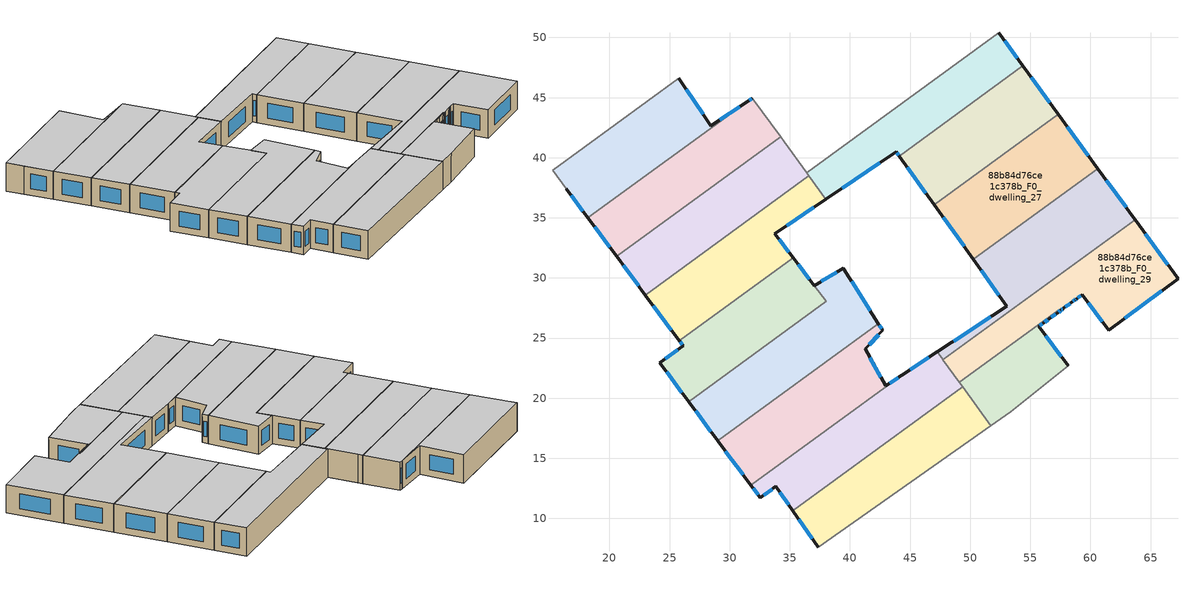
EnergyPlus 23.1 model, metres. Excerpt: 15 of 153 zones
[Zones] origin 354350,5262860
88b84d76ce1c378b_F0_dwelling_10
 floor ground (EU_floor_Construction): 37.04,29.37 38.05,28.05 26.59,19.71 24.19,22.94 26.12,24.36 25.81,24.77 35.29,31.67 z0
 wall outside (EU_wall_Construction): 25.81,24.77 26.12,24.36 24.19,22.94 26.59,19.71 / 37.04,29.37 35.29,31.67 z0:3
 wall to 88b84d76ce1c378b_F0_dwelling_9 (EU_wall_Construction): 35.29,31.67 25.81,24.77 z0:3
 wall to 88b84d76ce1c378b_F0_dwelling_11 (EU_wall_Construction): 26.59,19.71 38.05,28.05 37.05,29.37 z0:3
 window (EU_Window_Construction): 24.75,22.18 26.03,20.46 / 25.66,24.02 24.64,23.27 / 25.88,24.67 26.04,24.45 / 36.63,29.91 35.7,31.13 z0.7:2.3
 ceiling to 88b84d76ce1c378b_F1_dwelling_10 (EU_floor_Construction): 38.05,28.05 37.05,29.37 35.29,31.67 25.81,24.77 26.12,24.36 24.19,22.94 26.59,19.71 z3
88b84d76ce1c378b_F0_dwelling_11
 floor ground (EU_floor_Construction): 39.45,30.82 42.37,26.2 29,16.46 26.59,19.71 38.05,28.05 37.05,29.37 z0
 wall outside (EU_wall_Construction): 26.59,19.71 29,16.46 / 42.37,26.2 39.45,30.82 37.05,29.37 z0:3
 wall to 88b84d76ce1c378b_F0_dwelling_12 (EU_wall_Construction): 29,16.46 42.37,26.2 z0:3
 window (EU_Window_Construction): 27.16,18.94 28.44,17.23 / 38.88,30.48 37.61,29.71 / 41.69,27.29 40.13,29.74 z0.7:2.3
 ceiling to 88b84d76ce1c378b_F1_dwelling_11 (EU_floor_Construction): 42.37,26.2 39.45,30.82 37.05,29.37 38.05,28.05 26.59,19.71 29,16.46 z3
88b84d76ce1c378b_F0_dwelling_12
 floor ground (EU_floor_Construction): 42.72,25.66 41.26,24.09 42.98,21.04 44.33,21.92 31.75,12.76 29,16.46 42.37,26.2 z0
 wall outside (EU_wall_Construction): 44.33,21.92 42.98,21.04 41.26,24.09 42.72,25.66 42.37,26.2 / 29,16.46 31.75,12.76 z0:3
 wall to 88b84d76ce1c378b_F0_dwelling_13 (EU_wall_Construction): 31.75,12.76 44.33,21.92 z0:3
 window (EU_Window_Construction): 41.6,24.46 42.38,25.29 / 42.58,21.75 41.67,23.37 / 44.01,21.71 43.3,21.24 / 29.65,15.59 31.11,13.63 / 42.64,25.78 42.45,26.07 z0.7:2.3
 ceiling to 88b84d76ce1c378b_F1_dwelling_12 (EU_floor_Construction): 42.98,21.04 41.26,24.09 42.72,25.66 42.37,26.2 29,16.46 31.75,12.76 44.33,21.92 z3
88b84d76ce1c378b_F0_dwelling_13
 floor ground (EU_floor_Construction): 47.25,23.84 49.37,20.94 35.23,10.65 33.82,12.66 32.54,11.71 31.75,12.76 44.33,21.92 z0
 wall outside (EU_wall_Construction): 47.25,23.84 44.33,21.92 / 31.75,12.76 32.54,11.71 33.82,12.66 35.23,10.65 z0:3
 wall to 88b84d76ce1c378b_F0_dwelling_14 (EU_wall_Construction): 35.23,10.65 49.37,20.94 z0:3
 wall to 88b84d76ce1c378b_F0_dwelling_29 (EU_wall_Construction): 49.1,21.31 47.73,23.19 z0:3
 wall to 88b84d76ce1c378b_F0_dwelling_28 (EU_wall_Construction): 47.73,23.19 47.7,23.23 47.25,23.84 z0:3
 wall to 88b84d76ce1c378b_F0_dwelling_30 (EU_wall_Construction): 49.37,20.94 49.1,21.31 z0:3
 window (EU_Window_Construction): 46.56,23.39 45.01,22.37 / 34.15,12.19 34.9,11.12 / 32.84,11.93 33.52,12.43 / 31.94,12.52 32.35,11.96 z0.7:2.3
 ceiling to 88b84d76ce1c378b_F1_dwelling_13 (EU_floor_Construction): 49.37,20.94 47.25,23.84 44.33,21.92 31.75,12.76 32.54,11.71 33.82,12.66 35.23,10.65 z3
88b84d76ce1c378b_F0_dwelling_14
 floor ground (EU_floor_Construction): 49.37,20.94 51.72,17.71 37.37,7.62 35.23,10.65 z0
 wall outside (EU_wall_Construction): 35.23,10.65 37.37,7.62 z0:3
 wall adiabatic (EU_wall_Construction): 37.37,7.62 51.72,17.71 z0:3
 wall to 88b84d76ce1c378b_F0_dwelling_30 (EU_wall_Construction): 51.72,17.71 49.37,20.94 z0:3
 window (EU_Window_Construction): 35.74,9.94 36.87,8.33 z0.7:2.3
 ceiling to 88b84d76ce1c378b_F1_dwelling_14 (EU_floor_Construction): 51.72,17.71 49.37,20.94 35.23,10.65 37.37,7.62 z3
88b84d76ce1c378b_F0_dwelling_25
 floor ground (EU_floor_Construction): 52.39,50.38 54.39,47.63 44.1,40.13 43.84,40.5 38,36.55 36.41,38.74 z0
 wall outside (EU_wall_Construction): 54.39,47.63 52.39,50.38 / 38,36.55 43.84,40.5 44.1,40.13 z0:3
 wall to 88b84d76ce1c378b_F0_dwelling_24 (EU_wall_Construction): 52.39,50.38 36.41,38.74 z0:3
 wall to 88b84d76ce1c378b_F0_dwelling_26 (EU_wall_Construction): 44.1,40.13 54.39,47.63 z0:3
 wall to 88b84d76ce1c378b_F0_dwelling_9 (EU_wall_Construction): 36.58,38.49 38,36.55 z0:3
 wall to 88b84d76ce1c378b_F0_dwelling_8 (EU_wall_Construction): 36.41,38.74 36.58,38.49 z0:3
 window (EU_Window_Construction): 53.92,48.27 52.86,49.73 / 43.9,40.41 44.04,40.22 / 39.37,37.48 42.47,39.57 z0.7:2.3
 ceiling to 88b84d76ce1c378b_F1_dwelling_25 (EU_floor_Construction): 44.1,40.13 54.39,47.63 52.39,50.38 36.41,38.74 38,36.55 43.84,40.5 z3
88b84d76ce1c378b_F0_dwelling_26
 floor ground (EU_floor_Construction): 54.39,47.63 57.31,43.62 46.99,36.11 44.1,40.13 z0
 wall outside (EU_wall_Construction): 44.1,40.13 46.99,36.11 / 57.31,43.62 54.39,47.63 z0:3
 wall to 88b84d76ce1c378b_F0_dwelling_27 (EU_wall_Construction): 46.99,36.11 57.31,43.62 z0:3
 window (EU_Window_Construction): 44.78,39.19 46.31,37.05 / 56.62,44.56 55.07,46.69 z0.7:2.3
 ceiling to 88b84d76ce1c378b_F1_dwelling_26 (EU_floor_Construction): 57.31,43.62 54.39,47.63 44.1,40.13 46.99,36.11 z3
88b84d76ce1c378b_F0_dwelling_27
 floor ground (EU_floor_Construction): 57.31,43.62 60.6,39.1 50.25,31.56 46.99,36.11 z0
 wall outside (EU_wall_Construction): 60.6,39.1 57.31,43.62 / 46.99,36.11 50.25,31.56 z0:3
 wall to 88b84d76ce1c378b_F0_dwelling_28 (EU_wall_Construction): 50.25,31.56 60.6,39.1 z0:3
 window (EU_Window_Construction): 59.83,40.16 58.08,42.56 / 47.76,35.04 49.49,32.63 z0.7:2.3
 ceiling to 88b84d76ce1c378b_F1_dwelling_27 (EU_floor_Construction): 60.6,39.1 57.31,43.62 46.99,36.11 50.25,31.56 z3
88b84d76ce1c378b_F0_dwelling_28
 floor ground (EU_floor_Construction): 60.6,39.1 63.68,34.87 63.71,34.83 47.73,23.19 47.7,23.23 47.25,23.84 53.05,27.66 50.25,31.56 z0
 wall outside (EU_wall_Construction): 50.25,31.56 53.05,27.66 47.25,23.84 / 63.71,34.83 63.68,34.87 60.6,39.1 z0:3
 wall to 88b84d76ce1c378b_F0_dwelling_29 (EU_wall_Construction): 47.73,23.19 63.71,34.83 z0:3
 window (EU_Window_Construction): 51.69,26.76 48.61,24.74 / 50.91,30.64 52.4,28.57 / 62.96,35.86 61.33,38.11 z0.7:2.3
 ceiling to 88b84d76ce1c378b_F1_dwelling_28 (EU_floor_Construction): 53.05,27.66 47.25,23.84 47.7,23.23 47.73,23.19 63.71,34.83 63.68,34.87 60.6,39.1 50.25,31.56 z3
88b84d76ce1c378b_F0_dwelling_29
 floor ground (EU_floor_Construction): 63.71,34.83 67.28,29.93 61.52,25.67 59.32,28.62 58.81,28.25 58.72,28.18 58.48,28 57.75,27.47 57.73,27.45 57.53,27.3 57.45,27.4 49.1,21.31 47.73,23.19 z0
 wall outside (EU_wall_Construction): 57.53,27.3 57.73,27.45 57.75,27.47 58.48,28 58.72,28.18 58.81,28.25 59.32,28.62 61.52,25.67 67.28,29.93 63.71,34.83 z0:3
 wall to 88b84d76ce1c378b_F0_dwelling_30 (EU_wall_Construction): 49.1,21.31 57.45,27.4 57.53,27.3 z0:3
 window (EU_Window_Construction): 59.84,27.93 61,26.36 / 58.93,28.34 59.2,28.54 / 58.74,28.2 58.79,28.23 / 58.54,28.04 58.66,28.14 / 57.92,27.59 58.31,27.88 / 57.58,27.34 57.69,27.42 / 66.44,31.08 64.55,33.68 / 62.87,26.67 65.93,28.93 z0.7:2.3
 ceiling to 88b84d76ce1c378b_F1_dwelling_29 (EU_floor_Construction): 61.52,25.67 67.28,29.93 63.71,34.83 47.73,23.19 49.1,21.31 57.45,27.4 57.53,27.3 57.73,27.45 57.75,27.47 58.48,28 58.72,28.18 58.81,28.25 59.32,28.62 z3
88b84d76ce1c378b_F0_dwelling_30
 floor ground (EU_floor_Construction): 57.53,27.3 57.29,27.12 56.56,26.59 56.11,26.25 56.08,26.24 55.72,25.97 58.16,22.68 53.35,18.87 51.72,17.71 49.1,21.31 57.45,27.4 z0
 wall outside (EU_wall_Construction): 58.16,22.68 55.72,25.97 56.08,26.24 56.11,26.25 56.56,26.59 57.29,27.12 57.53,27.3 z0:3
 wall adiabatic (EU_wall_Construction): 51.72,17.71 53.35,18.87 58.16,22.68 z0:3
 window (EU_Window_Construction): 55.8,26.03 55.99,26.17 / 57.59,23.45 56.29,25.2 / 57.34,27.17 57.47,27.26 / 56.73,26.72 57.12,27 / 56.21,26.33 56.45,26.51 z0.7:2.3
 ceiling to 88b84d76ce1c378b_F1_dwelling_30 (EU_floor_Construction): 53.35,18.87 58.16,22.68 55.72,25.97 56.08,26.24 56.11,26.25 56.56,26.59 57.29,27.12 57.53,27.3 57.45,27.4 49.1,21.31 51.72,17.71 z3
88b84d76ce1c378b_F0_dwelling_6
 floor ground (EU_floor_Construction): 31.57,44.72 18.21,35 15.26,38.96 25.77,46.61 28.41,42.67 z0
 wall outside (EU_wall_Construction): 31.57,44.72 28.41,42.67 25.77,46.61 / 16.4,37.43 18.21,35 z0:3
 wall to 88b84d76ce1c378b_F0_dwelling_7 (EU_wall_Construction): 18.21,35 31.57,44.72 z0:3
 wall to 88b84d76ce1c378b_F0_dwelling_5 (EU_wall_Construction): 25.77,46.61 15.27,38.96 / 15.26,38.96 16.4,37.43 z0:3
 window (EU_Window_Construction): 27.79,43.6 26.39,45.69 / 30.82,44.24 29.15,43.15 / 16.82,36.86 17.78,35.57 z0.7:2.3
 ceiling to 88b84d76ce1c378b_F1_dwelling_6 (EU_floor_Construction): 28.41,42.67 25.77,46.61 15.27,38.96 18.21,35 31.57,44.72 z3
88b84d76ce1c378b_F0_dwelling_7
 floor ground (EU_floor_Construction): 31.89,44.93 34.23,41.72 20.59,31.79 18.21,35 31.57,44.72 z0
 wall outside (EU_wall_Construction): 18.21,35 20.59,31.79 / 31.89,44.93 31.57,44.72 z0:3
 wall to 88b84d76ce1c378b_F0_dwelling_8 (EU_wall_Construction): 20.59,31.79 34.23,41.72 z0:3
 wall to 88b84d76ce1c378b_F0_dwelling_23 (EU_wall_Construction): 34.23,41.73 31.89,44.93 z0:3
 window (EU_Window_Construction): 18.77,34.24 20.03,32.54 / 31.81,44.89 31.64,44.77 z0.7:2.3
 ceiling to 88b84d76ce1c378b_F1_dwelling_7 (EU_floor_Construction): 34.23,41.72 31.89,44.93 31.57,44.72 18.21,35 20.59,31.79 z3
88b84d76ce1c378b_F0_dwelling_8
 floor ground (EU_floor_Construction): 34.23,41.72 36.58,38.49 22.98,28.58 20.59,31.79 z0
 wall outside (EU_wall_Construction): 20.59,31.79 22.98,28.58 z0:3
 wall to 88b84d76ce1c378b_F0_dwelling_9 (EU_wall_Construction): 22.98,28.58 36.58,38.49 z0:3
 wall to 88b84d76ce1c378b_F0_dwelling_24 (EU_wall_Construction): 36.41,38.74 34.52,41.32 z0:3
 wall to 88b84d76ce1c378b_F0_dwelling_23 (EU_wall_Construction): 34.52,41.32 34.23,41.73 z0:3
 window (EU_Window_Construction): 21.15,31.04 22.42,29.34 z0.7:2.3
 ceiling to 88b84d76ce1c378b_F1_dwelling_8 (EU_floor_Construction): 36.58,38.49 34.23,41.72 20.59,31.79 22.98,28.58 z3
88b84d76ce1c378b_F0_dwelling_9
 floor ground (EU_floor_Construction): 36.58,38.49 38,36.55 33.76,33.69 35.29,31.67 25.81,24.77 22.98,28.58 z0
 wall outside (EU_wall_Construction): 35.29,31.67 33.76,33.69 38,36.55 / 22.98,28.58 25.81,24.77 z0:3
 window (EU_Window_Construction): 34.75,34.36 37,35.88 / 34.93,32.15 34.11,33.21 / 23.64,27.69 25.14,25.67 z0.7:2.3
 ceiling to 88b84d76ce1c378b_F1_dwelling_9 (EU_floor_Construction): 35.29,31.67 33.76,33.69 38,36.55 36.58,38.49 22.98,28.58 25.81,24.77 z3
[Building]
EU S2 Campaign: North Axis=0; Terrain=City; Solar Distribution=FullExterior
[Site:Location]
Budapest.Ferenc.Liszt.Intl.AP: Latitude=47.437; Longitude=19.256; Time Zone=1; Elevation=185
[SizingPeriod:WeatherFileDays]
AnnualSizingPeriod: Begin Month=1; Begin Day of Month=1; End Month=12; End Day of Month=31; Day of Week for Start Day=Monday; Use Weather File Daylight Saving Period=No; Use Weather File Rain and Snow Indicators=No
[MATERIAL]
EU_InternalMass_Material: Roughness=MediumRough; Thickness=0.1; Conductivity=1; Density=1800; Specific Heat=900; Thermal Absorptance=0.9; Solar Absorptance=0.7; Visible Absorptance=0.7
[MATERIAL:NOMASS] Roughness=MediumRough; Thermal Absorptance=0.9; Solar Absorptance=0.7; Visible Absorptance=0.7
Name | Thermal Resistance
EU_wall_NoMass | 0.832559
EU_floor_NoMass | 0.872794
[WINDOWMATERIAL:SIMPLEGLAZINGSYSTEM]
EU_Window_SimpleGlazing: UFactor=2.79869; Solar Heat Gain Coefficient=0.75; Visible Transmittance=0.75
[CONSTRUCTION]
EU_wall_Construction: EU_wall_NoMass
EU_floor_Construction: EU_floor_NoMass
EU_Window_Construction: EU_Window_SimpleGlazing
EU_InternalMass_Construction: EU_InternalMass_Material
[ZONE] Type=1; Multiplier=1; Ceiling Height=autocalculate; Floor Area=autocalculate; Part of Total Floor Area=Yes
Name | Volume
88b84d76ce1c378b_F0_dwelling_10 | 189.613
88b84d76ce1c378b_F0_dwelling_11 | 214.861
88b84d76ce1c378b_F0_dwelling_12 | 202.218
88b84d76ce1c378b_F0_dwelling_13 | 202.265
88b84d76ce1c378b_F0_dwelling_14 | 202.21
88b84d76ce1c378b_F0_dwelling_25 | 189.584
88b84d76ce1c378b_F0_dwelling_26 | 189.609
88b84d76ce1c378b_F0_dwelling_27 | 214.566
88b84d76ce1c378b_F0_dwelling_28 | 216.524
88b84d76ce1c378b_F0_dwelling_29 | 219.799
88b84d76ce1c378b_F0_dwelling_30 | 107.532
88b84d76ce1c378b_F0_dwelling_6 | 191.989
88b84d76ce1c378b_F0_dwelling_7 | 202.268
88b84d76ce1c378b_F0_dwelling_8 | 202.195
88b84d76ce1c378b_F0_dwelling_9 | 202.285
[INTERNALMASS] Construction=EU_InternalMass_Construction
Name | Zone or ZoneList | Surface Area
88b84d76ce1c378b_F0_dwelling_6_EU_InternalMass | 88b84d76ce1c378b_F0_dwelling_6 | 63.996
88b84d76ce1c378b_F0_dwelling_7_EU_InternalMass | 88b84d76ce1c378b_F0_dwelling_7 | 67.4227
88b84d76ce1c378b_F0_dwelling_8_EU_InternalMass | 88b84d76ce1c378b_F0_dwelling_8 | 67.3982
88b84d76ce1c378b_F0_dwelling_9_EU_InternalMass | 88b84d76ce1c378b_F0_dwelling_9 | 67.4285
88b84d76ce1c378b_F0_dwelling_10_EU_InternalMass | 88b84d76ce1c378b_F0_dwelling_10 | 63.2088
88b84d76ce1c378b_F0_dwelling_11_EU_InternalMass | 88b84d76ce1c378b_F0_dwelling_11 | 71.621
88b84d76ce1c378b_F0_dwelling_12_EU_InternalMass | 88b84d76ce1c378b_F0_dwelling_12 | 67.4059
88b84d76ce1c378b_F0_dwelling_13_EU_InternalMass | 88b84d76ce1c378b_F0_dwelling_13 | 67.422
88b84d76ce1c378b_F0_dwelling_14_EU_InternalMass | 88b84d76ce1c378b_F0_dwelling_14 | 67.4032
88b84d76ce1c378b_F0_dwelling_25_EU_InternalMass | 88b84d76ce1c378b_F0_dwelling_25 | 63.1949
88b84d76ce1c378b_F0_dwelling_26_EU_InternalMass | 88b84d76ce1c378b_F0_dwelling_26 | 63.2032
88b84d76ce1c378b_F0_dwelling_27_EU_InternalMass | 88b84d76ce1c378b_F0_dwelling_27 | 71.5299
88b84d76ce1c378b_F0_dwelling_28_EU_InternalMass | 88b84d76ce1c378b_F0_dwelling_28 | 72.1726
88b84d76ce1c378b_F0_dwelling_29_EU_InternalMass | 88b84d76ce1c378b_F0_dwelling_29 | 73.2604
88b84d76ce1c378b_F0_dwelling_30_EU_InternalMass | 88b84d76ce1c378b_F0_dwelling_30 | 35.8457
[OTHEREQUIPMENT] Fuel Type=Electricity; Design Level Calculation Method=Watts/Area; Power per Zone Floor Area=1; Fraction Latent=0; Fraction Radiant=0; Fraction Lost=0; Carbon Dioxide Generation Rate=0; EndUse Subcategory=EU_Step8_InternalGains
Name | Zone or ZoneList or Space or SpaceList | Schedule
EU_Step8_InternalGain_88b84d76ce1c378b_F0_dwelling_6_f000 | 88b84d76ce1c378b_F0_dwelling_6 | EU_Step8_GainSchedule_88b84d76ce1c378b_F0_dwelling_6_f000
EU_Step8_InternalGain_88b84d76ce1c378b_F0_dwelling_7_f000 | 88b84d76ce1c378b_F0_dwelling_7 | EU_Step8_GainSchedule_88b84d76ce1c378b_F0_dwelling_7_f000
EU_Step8_InternalGain_88b84d76ce1c378b_F0_dwelling_8_f000 | 88b84d76ce1c378b_F0_dwelling_8 | EU_Step8_GainSchedule_88b84d76ce1c378b_F0_dwelling_8_f000
EU_Step8_InternalGain_88b84d76ce1c378b_F0_dwelling_9_f000 | 88b84d76ce1c378b_F0_dwelling_9 | EU_Step8_GainSchedule_88b84d76ce1c378b_F0_dwelling_9_f000
EU_Step8_InternalGain_88b84d76ce1c378b_F0_dwelling_10_f000 | 88b84d76ce1c378b_F0_dwelling_10 | EU_Step8_GainSchedule_88b84d76ce1c378b_F0_dwelling_10_f000
EU_Step8_InternalGain_88b84d76ce1c378b_F0_dwelling_11_f000 | 88b84d76ce1c378b_F0_dwelling_11 | EU_Step8_GainSchedule_88b84d76ce1c378b_F0_dwelling_11_f000
EU_Step8_InternalGain_88b84d76ce1c378b_F0_dwelling_12_f000 | 88b84d76ce1c378b_F0_dwelling_12 | EU_Step8_GainSchedule_88b84d76ce1c378b_F0_dwelling_12_f000
EU_Step8_InternalGain_88b84d76ce1c378b_F0_dwelling_13_f000 | 88b84d76ce1c378b_F0_dwelling_13 | EU_Step8_GainSchedule_88b84d76ce1c378b_F0_dwelling_13_f000
EU_Step8_InternalGain_88b84d76ce1c378b_F0_dwelling_14_f000 | 88b84d76ce1c378b_F0_dwelling_14 | EU_Step8_GainSchedule_88b84d76ce1c378b_F0_dwelling_14_f000
EU_Step8_InternalGain_88b84d76ce1c378b_F0_dwelling_25_f000 | 88b84d76ce1c378b_F0_dwelling_25 | EU_Step8_GainSchedule_88b84d76ce1c378b_F0_dwelling_25_f000
EU_Step8_InternalGain_88b84d76ce1c378b_F0_dwelling_26_f000 | 88b84d76ce1c378b_F0_dwelling_26 | EU_Step8_GainSchedule_88b84d76ce1c378b_F0_dwelling_26_f000
EU_Step8_InternalGain_88b84d76ce1c378b_F0_dwelling_27_f000 | 88b84d76ce1c378b_F0_dwelling_27 | EU_Step8_GainSchedule_88b84d76ce1c378b_F0_dwelling_27_f000
EU_Step8_InternalGain_88b84d76ce1c378b_F0_dwelling_28_f000 | 88b84d76ce1c378b_F0_dwelling_28 | EU_Step8_GainSchedule_88b84d76ce1c378b_F0_dwelling_28_f000
EU_Step8_InternalGain_88b84d76ce1c378b_F0_dwelling_29_f000 | 88b84d76ce1c378b_F0_dwelling_29 | EU_Step8_GainSchedule_88b84d76ce1c378b_F0_dwelling_29_f000
EU_Step8_InternalGain_88b84d76ce1c378b_F0_dwelling_30_f000 | 88b84d76ce1c378b_F0_dwelling_30 | EU_Step8_GainSchedule_88b84d76ce1c378b_F0_dwelling_30_f000
[ZONEVENTILATION:DESIGNFLOWRATE] Schedule=EU_AlwaysOn; Design Flow Rate Calculation Method=AirChanges/Hour; Air Changes per Hour=0.475469; Ventilation Type=Natural; Fan Pressure Rise=0; Fan Total Efficiency=1; Constant Term Coefficient=1; Temperature Term Coefficient=0; Velocity Term Coefficient=0; Velocity Squared Term Coefficient=0; Minimum Indoor Temperature=-100; Maximum Indoor Temperature=100; Delta Temperature=-100; Minimum Outdoor Temperature=-100; Maximum Outdoor Temperature=100; Maximum Wind Speed=40
Name | Zone or ZoneList or Space or SpaceList
EU_ConstantAir_88b84d76ce1c378b_F0_dwelling_6 | 88b84d76ce1c378b_F0_dwelling_6
EU_ConstantAir_88b84d76ce1c378b_F0_dwelling_7 | 88b84d76ce1c378b_F0_dwelling_7
EU_ConstantAir_88b84d76ce1c378b_F0_dwelling_8 | 88b84d76ce1c378b_F0_dwelling_8
EU_ConstantAir_88b84d76ce1c378b_F0_dwelling_9 | 88b84d76ce1c378b_F0_dwelling_9
EU_ConstantAir_88b84d76ce1c378b_F0_dwelling_10 | 88b84d76ce1c378b_F0_dwelling_10
EU_ConstantAir_88b84d76ce1c378b_F0_dwelling_11 | 88b84d76ce1c378b_F0_dwelling_11
EU_ConstantAir_88b84d76ce1c378b_F0_dwelling_12 | 88b84d76ce1c378b_F0_dwelling_12
EU_ConstantAir_88b84d76ce1c378b_F0_dwelling_13 | 88b84d76ce1c378b_F0_dwelling_13
EU_ConstantAir_88b84d76ce1c378b_F0_dwelling_14 | 88b84d76ce1c378b_F0_dwelling_14
EU_ConstantAir_88b84d76ce1c378b_F0_dwelling_25 | 88b84d76ce1c378b_F0_dwelling_25
EU_ConstantAir_88b84d76ce1c378b_F0_dwelling_26 | 88b84d76ce1c378b_F0_dwelling_26
EU_ConstantAir_88b84d76ce1c378b_F0_dwelling_27 | 88b84d76ce1c378b_F0_dwelling_27
EU_ConstantAir_88b84d76ce1c378b_F0_dwelling_28 | 88b84d76ce1c378b_F0_dwelling_28
EU_ConstantAir_88b84d76ce1c378b_F0_dwelling_29 | 88b84d76ce1c378b_F0_dwelling_29
EU_ConstantAir_88b84d76ce1c378b_F0_dwelling_30 | 88b84d76ce1c378b_F0_dwelling_30
[HVACTEMPLATE:THERMOSTAT] Constant Heating Setpoint=20; Constant Cooling Setpoint=50
EU_HeatOnly_88b84d76ce1c378b_F0_dwelling_0; EU_HeatOnly_88b84d76ce1c378b_F0_dwelling_1; EU_HeatOnly_88b84d76ce1c378b_F0_dwelling_2; EU_HeatOnly_88b84d76ce1c378b_F0_dwelling_3; EU_HeatOnly_88b84d76ce1c378b_F0_dwelling_4; EU_HeatOnly_88b84d76ce1c378b_F0_dwelling_5; EU_HeatOnly_88b84d76ce1c378b_F0_dwelling_6; EU_HeatOnly_88b84d76ce1c378b_F0_dwelling_7; EU_HeatOnly_88b84d76ce1c378b_F0_dwelling_8; EU_HeatOnly_88b84d76ce1c378b_F0_dwelling_9; EU_HeatOnly_88b84d76ce1c378b_F0_dwelling_10; EU_HeatOnly_88b84d76ce1c378b_F0_dwelling_11; EU_HeatOnly_88b84d76ce1c378b_F0_dwelling_12; EU_HeatOnly_88b84d76ce1c378b_F0_dwelling_13; EU_HeatOnly_88b84d76ce1c378b_F0_dwelling_14; EU_HeatOnly_88b84d76ce1c378b_F0_dwelling_15; EU_HeatOnly_88b84d76ce1c378b_F0_dwelling_16; EU_HeatOnly_88b84d76ce1c378b_F0_dwelling_17; EU_HeatOnly_88b84d76ce1c378b_F0_dwelling_18; EU_HeatOnly_88b84d76ce1c378b_F0_dwelling_19; EU_HeatOnly_88b84d76ce1c378b_F0_dwelling_20; EU_HeatOnly_88b84d76ce1c378b_F0_dwelling_21; EU_HeatOnly_88b84d76ce1c378b_F0_dwelling_22; EU_HeatOnly_88b84d76ce1c378b_F0_dwelling_23; EU_HeatOnly_88b84d76ce1c378b_F0_dwelling_24; EU_HeatOnly_88b84d76ce1c378b_F0_dwelling_25; EU_HeatOnly_88b84d76ce1c378b_F0_dwelling_26; EU_HeatOnly_88b84d76ce1c378b_F0_dwelling_27; EU_HeatOnly_88b84d76ce1c378b_F0_dwelling_28; EU_HeatOnly_88b84d76ce1c378b_F0_dwelling_29; EU_HeatOnly_88b84d76ce1c378b_F0_dwelling_30; EU_HeatOnly_88b84d76ce1c378b_F1_dwelling_0; EU_HeatOnly_88b84d76ce1c378b_F1_dwelling_1; EU_HeatOnly_88b84d76ce1c378b_F1_dwelling_2; EU_HeatOnly_88b84d76ce1c378b_F1_dwelling_3; EU_HeatOnly_88b84d76ce1c378b_F1_dwelling_4; EU_HeatOnly_88b84d76ce1c378b_F1_dwelling_5; EU_HeatOnly_88b84d76ce1c378b_F1_dwelling_6; EU_HeatOnly_88b84d76ce1c378b_F1_dwelling_7; EU_HeatOnly_88b84d76ce1c378b_F1_dwelling_8; EU_HeatOnly_88b84d76ce1c378b_F1_dwelling_9; EU_HeatOnly_88b84d76ce1c378b_F1_dwelling_10; EU_HeatOnly_88b84d76ce1c378b_F1_dwelling_11; EU_HeatOnly_88b84d76ce1c378b_F1_dwelling_12; EU_HeatOnly_88b84d76ce1c378b_F1_dwelling_13; EU_HeatOnly_88b84d76ce1c378b_F1_dwelling_14; EU_HeatOnly_88b84d76ce1c378b_F1_dwelling_15; EU_HeatOnly_88b84d76ce1c378b_F1_dwelling_16; EU_HeatOnly_88b84d76ce1c378b_F1_dwelling_17; EU_HeatOnly_88b84d76ce1c378b_F1_dwelling_18; EU_HeatOnly_88b84d76ce1c378b_F1_dwelling_19; EU_HeatOnly_88b84d76ce1c378b_F1_dwelling_20; EU_HeatOnly_88b84d76ce1c378b_F1_dwelling_21; EU_HeatOnly_88b84d76ce1c378b_F1_dwelling_22; EU_HeatOnly_88b84d76ce1c378b_F1_dwelling_23; EU_HeatOnly_88b84d76ce1c378b_F1_dwelling_24; EU_HeatOnly_88b84d76ce1c378b_F1_dwelling_25; EU_HeatOnly_88b84d76ce1c378b_F1_dwelling_26; EU_HeatOnly_88b84d76ce1c378b_F1_dwelling_27; EU_HeatOnly_88b84d76ce1c378b_F1_dwelling_28; EU_HeatOnly_88b84d76ce1c378b_F1_dwelling_29; EU_HeatOnly_88b84d76ce1c378b_F1_dwelling_30; EU_HeatOnly_88b84d76ce1c378b_F2_dwelling_0; EU_HeatOnly_88b84d76ce1c378b_F2_dwelling_1; EU_HeatOnly_88b84d76ce1c378b_F2_dwelling_2; EU_HeatOnly_88b84d76ce1c378b_F2_dwelling_3; EU_HeatOnly_88b84d76ce1c378b_F2_dwelling_4; EU_HeatOnly_88b84d76ce1c378b_F2_dwelling_5; EU_HeatOnly_88b84d76ce1c378b_F2_dwelling_6; EU_HeatOnly_88b84d76ce1c378b_F2_dwelling_7; EU_HeatOnly_88b84d76ce1c378b_F2_dwelling_8; EU_HeatOnly_88b84d76ce1c378b_F2_dwelling_9; EU_HeatOnly_88b84d76ce1c378b_F2_dwelling_10; EU_HeatOnly_88b84d76ce1c378b_F2_dwelling_11; EU_HeatOnly_88b84d76ce1c378b_F2_dwelling_12; EU_HeatOnly_88b84d76ce1c378b_F2_dwelling_13; EU_HeatOnly_88b84d76ce1c378b_F2_dwelling_14; EU_HeatOnly_88b84d76ce1c378b_F2_dwelling_15; EU_HeatOnly_88b84d76ce1c378b_F2_dwelling_16; EU_HeatOnly_88b84d76ce1c378b_F2_dwelling_17; EU_HeatOnly_88b84d76ce1c378b_F2_dwelling_18; EU_HeatOnly_88b84d76ce1c378b_F2_dwelling_19; EU_HeatOnly_88b84d76ce1c378b_F2_dwelling_20; EU_HeatOnly_88b84d76ce1c378b_F2_dwelling_21; EU_HeatOnly_88b84d76ce1c378b_F2_dwelling_22; EU_HeatOnly_88b84d76ce1c378b_F2_dwelling_23; EU_HeatOnly_88b84d76ce1c378b_F2_dwelling_24; EU_HeatOnly_88b84d76ce1c378b_F2_dwelling_25; EU_HeatOnly_88b84d76ce1c378b_F2_dwelling_26; EU_HeatOnly_88b84d76ce1c378b_F2_dwelling_27; EU_HeatOnly_88b84d76ce1c378b_F2_dwelling_28; EU_HeatOnly_88b84d76ce1c378b_F2_dwelling_29; EU_HeatOnly_88b84d76ce1c378b_F2_dwelling_30; EU_HeatOnly_88b84d76ce1c378b_F3_dwelling_0; EU_HeatOnly_88b84d76ce1c378b_F3_dwelling_1; EU_HeatOnly_88b84d76ce1c378b_F3_dwelling_2; EU_HeatOnly_88b84d76ce1c378b_F3_dwelling_3; EU_HeatOnly_88b84d76ce1c378b_F3_dwelling_4; EU_HeatOnly_88b84d76ce1c378b_F3_dwelling_5; EU_HeatOnly_88b84d76ce1c378b_F3_dwelling_6; EU_HeatOnly_88b84d76ce1c378b_F3_dwelling_7; EU_HeatOnly_88b84d76ce1c378b_F3_dwelling_8; EU_HeatOnly_88b84d76ce1c378b_F3_dwelling_9; EU_HeatOnly_88b84d76ce1c378b_F3_dwelling_10; EU_HeatOnly_88b84d76ce1c378b_F3_dwelling_11; EU_HeatOnly_88b84d76ce1c378b_F3_dwelling_12; EU_HeatOnly_88b84d76ce1c378b_F3_dwelling_13; EU_HeatOnly_88b84d76ce1c378b_F3_dwelling_14; EU_HeatOnly_88b84d76ce1c378b_F3_dwelling_15; EU_HeatOnly_88b84d76ce1c378b_F3_dwelling_16; EU_HeatOnly_88b84d76ce1c378b_F3_dwelling_17; EU_HeatOnly_88b84d76ce1c378b_F3_dwelling_18; EU_HeatOnly_88b84d76ce1c378b_F3_dwelling_19; EU_HeatOnly_88b84d76ce1c378b_F3_dwelling_20; EU_HeatOnly_88b84d76ce1c378b_F3_dwelling_21; EU_HeatOnly_88b84d76ce1c378b_F3_dwelling_22; EU_HeatOnly_88b84d76ce1c378b_F3_dwelling_23; EU_HeatOnly_88b84d76ce1c378b_F3_dwelling_24; EU_HeatOnly_88b84d76ce1c378b_F3_dwelling_25; EU_HeatOnly_88b84d76ce1c378b_F3_dwelling_26; EU_HeatOnly_88b84d76ce1c378b_F3_dwelling_27; EU_HeatOnly_88b84d76ce1c378b_F3_dwelling_28; EU_HeatOnly_88b84d76ce1c378b_F3_dwelling_29; EU_HeatOnly_88b84d76ce1c378b_F4_dwelling_0; EU_HeatOnly_88b84d76ce1c378b_F4_dwelling_1; EU_HeatOnly_88b84d76ce1c378b_F4_dwelling_2; EU_HeatOnly_88b84d76ce1c378b_F4_dwelling_3; EU_HeatOnly_88b84d76ce1c378b_F4_dwelling_4; EU_HeatOnly_88b84d76ce1c378b_F4_dwelling_5; EU_HeatOnly_88b84d76ce1c378b_F4_dwelling_6; EU_HeatOnly_88b84d76ce1c378b_F4_dwelling_7; EU_HeatOnly_88b84d76ce1c378b_F4_dwelling_8; EU_HeatOnly_88b84d76ce1c378b_F4_dwelling_9; EU_HeatOnly_88b84d76ce1c378b_F4_dwelling_10; EU_HeatOnly_88b84d76ce1c378b_F4_dwelling_11; EU_HeatOnly_88b84d76ce1c378b_F4_dwelling_12; EU_HeatOnly_88b84d76ce1c378b_F4_dwelling_13; EU_HeatOnly_88b84d76ce1c378b_F4_dwelling_14; EU_HeatOnly_88b84d76ce1c378b_F4_dwelling_15; EU_HeatOnly_88b84d76ce1c378b_F4_dwelling_16; EU_HeatOnly_88b84d76ce1c378b_F4_dwelling_17; EU_HeatOnly_88b84d76ce1c378b_F4_dwelling_18; EU_HeatOnly_88b84d76ce1c378b_F4_dwelling_19; EU_HeatOnly_88b84d76ce1c378b_F4_dwelling_20; EU_HeatOnly_88b84d76ce1c378b_F4_dwelling_21; EU_HeatOnly_88b84d76ce1c378b_F4_dwelling_22; EU_HeatOnly_88b84d76ce1c378b_F4_dwelling_23; EU_HeatOnly_88b84d76ce1c378b_F4_dwelling_24; EU_HeatOnly_88b84d76ce1c378b_F4_dwelling_25; EU_HeatOnly_88b84d76ce1c378b_F4_dwelling_26; EU_HeatOnly_88b84d76ce1c378b_F4_dwelling_27; EU_HeatOnly_88b84d76ce1c378b_F4_dwelling_28; EU_HeatOnly_88b84d76ce1c378b_F4_dwelling_29
[HVACTEMPLATE:ZONE:IDEALLOADSAIRSYSTEM] System Availability Schedule=EU_AlwaysOn; Maximum Heating Supply Air Temperature=50; Minimum Cooling Supply Air Temperature=13; Maximum Heating Supply Air Humidity Ratio=0.0156; Minimum Cooling Supply Air Humidity Ratio=0.0077; Heating Limit=NoLimit; Cooling Limit=NoLimit; Heating Availability Schedule=EU_AlwaysOn; Cooling Availability Schedule=EU_CoolingOff; Dehumidification Control Type=ConstantSensibleHeatRatio; Cooling Sensible Heat Ratio=0.7; Dehumidification Setpoint=60; Humidification Control Type=None; Humidification Setpoint=30; Outdoor Air Method=None; Outdoor Air Flow Rate per Person=0.00944; Outdoor Air Flow Rate per Zone Floor Area=0; Outdoor Air Flow Rate per Zone=0; Demand Controlled Ventilation Type=None; Outdoor Air Economizer Type=NoEconomizer; Heat Recovery Type=None; Sensible Heat Recovery Effectiveness=0.7; Latent Heat Recovery Effectiveness=0.65
Name | Template Thermostat
88b84d76ce1c378b_F0_dwelling_6 | EU_HeatOnly_88b84d76ce1c378b_F0_dwelling_6
88b84d76ce1c378b_F0_dwelling_7 | EU_HeatOnly_88b84d76ce1c378b_F0_dwelling_7
88b84d76ce1c378b_F0_dwelling_8 | EU_HeatOnly_88b84d76ce1c378b_F0_dwelling_8
88b84d76ce1c378b_F0_dwelling_9 | EU_HeatOnly_88b84d76ce1c378b_F0_dwelling_9
88b84d76ce1c378b_F0_dwelling_10 | EU_HeatOnly_88b84d76ce1c378b_F0_dwelling_10
88b84d76ce1c378b_F0_dwelling_11 | EU_HeatOnly_88b84d76ce1c378b_F0_dwelling_11
88b84d76ce1c378b_F0_dwelling_12 | EU_HeatOnly_88b84d76ce1c378b_F0_dwelling_12
88b84d76ce1c378b_F0_dwelling_13 | EU_HeatOnly_88b84d76ce1c378b_F0_dwelling_13
88b84d76ce1c378b_F0_dwelling_14 | EU_HeatOnly_88b84d76ce1c378b_F0_dwelling_14
88b84d76ce1c378b_F0_dwelling_25 | EU_HeatOnly_88b84d76ce1c378b_F0_dwelling_25
88b84d76ce1c378b_F0_dwelling_26 | EU_HeatOnly_88b84d76ce1c378b_F0_dwelling_26
88b84d76ce1c378b_F0_dwelling_27 | EU_HeatOnly_88b84d76ce1c378b_F0_dwelling_27
88b84d76ce1c378b_F0_dwelling_28 | EU_HeatOnly_88b84d76ce1c378b_F0_dwelling_28
88b84d76ce1c378b_F0_dwelling_29 | EU_HeatOnly_88b84d76ce1c378b_F0_dwelling_29
88b84d76ce1c378b_F0_dwelling_30 | EU_HeatOnly_88b84d76ce1c378b_F0_dwelling_30
[SIZING:ZONE] Zone Cooling Design Supply Air Temperature Input Method=SupplyAirTemperature; Zone Cooling Design Supply Air Temperature=13; Zone Heating Design Supply Air Temperature Input Method=SupplyAirTemperature; Zone Heating Design Supply Air Temperature=50; Zone Cooling Design Supply Air Humidity Ratio=0.008; Zone Heating Design Supply Air Humidity Ratio=0.008; Cooling Design Air Flow Method=DesignDay; Cooling Design Air Flow Rate=0; Cooling Minimum Air Flow per Zone Floor Area=0.000762; Cooling Minimum Air Flow=0; Cooling Minimum Air Flow Fraction=0.2; Heating Design Air Flow Method=DesignDay; Heating Design Air Flow Rate=0; Heating Maximum Air Flow per Zone Floor Area=0.002032; Heating Maximum Air Flow=0.141576; Heating Maximum Air Flow Fraction=0.3; Account for Dedicated Outdoor Air System=No; Dedicated Outdoor Air System Control Strategy=NeutralSupplyAir; Dedicated Outdoor Air Low Setpoint Temperature for Design=autosize; Dedicated Outdoor Air High Setpoint Temperature for Design=autosize; Zone Load Sizing Method=Sensible Load Only No Latent Load; Zone Latent Cooling Design Supply Air Humidity Ratio Input Method=HumidityRatioDifference; Zone Cooling Design Supply Air Humidity Ratio Difference=0.005; Zone Latent Heating Design Supply Air Humidity Ratio Input Method=HumidityRatioDifference; Zone Humidification Design Supply Air Humidity Ratio Difference=0.005
88b84d76ce1c378b_F0_dwelling_6; 88b84d76ce1c378b_F0_dwelling_7; 88b84d76ce1c378b_F0_dwelling_8; 88b84d76ce1c378b_F0_dwelling_9; 88b84d76ce1c378b_F0_dwelling_10; 88b84d76ce1c378b_F0_dwelling_11; 88b84d76ce1c378b_F0_dwelling_12; 88b84d76ce1c378b_F0_dwelling_13; 88b84d76ce1c378b_F0_dwelling_14; 88b84d76ce1c378b_F0_dwelling_25; 88b84d76ce1c378b_F0_dwelling_26; 88b84d76ce1c378b_F0_dwelling_27; 88b84d76ce1c378b_F0_dwelling_28; 88b84d76ce1c378b_F0_dwelling_29; 88b84d76ce1c378b_F0_dwelling_30
[SCHEDULE:CONSTANT]
Name | Hourly Value
EU_AlwaysOn | 1
EU_CoolingOff | 0
[SCHEDULE:FILE] Column Number=1; Rows to Skip at Top=0; Number of Hours of Data=8760; Column Separator=Comma; Interpolate to Timestep=No; Minutes per Item=60; Adjust Schedule for Daylight Savings=Yes
Name | File
EU_Step8_GainSchedule_88b84d76ce1c378b_F0_dwelling_6_f000 | ../../schedules/88b84d76ce1c378b/88b84d76ce1c378b_F0_dwelling_6_f000_gain.csv
EU_Step8_GainSchedule_88b84d76ce1c378b_F0_dwelling_7_f000 | ../../schedules/88b84d76ce1c378b/88b84d76ce1c378b_F0_dwelling_7_f000_gain.csv
EU_Step8_GainSchedule_88b84d76ce1c378b_F0_dwelling_8_f000 | ../../schedules/88b84d76ce1c378b/88b84d76ce1c378b_F0_dwelling_8_f000_gain.csv
EU_Step8_GainSchedule_88b84d76ce1c378b_F0_dwelling_9_f000 | ../../schedules/88b84d76ce1c378b/88b84d76ce1c378b_F0_dwelling_9_f000_gain.csv
EU_Step8_GainSchedule_88b84d76ce1c378b_F0_dwelling_10_f000 | ../../schedules/88b84d76ce1c378b/88b84d76ce1c378b_F0_dwelling_10_f000_gain.csv
EU_Step8_GainSchedule_88b84d76ce1c378b_F0_dwelling_11_f000 | ../../schedules/88b84d76ce1c378b/88b84d76ce1c378b_F0_dwelling_11_f000_gain.csv
EU_Step8_GainSchedule_88b84d76ce1c378b_F0_dwelling_12_f000 | ../../schedules/88b84d76ce1c378b/88b84d76ce1c378b_F0_dwelling_12_f000_gain.csv
EU_Step8_GainSchedule_88b84d76ce1c378b_F0_dwelling_13_f000 | ../../schedules/88b84d76ce1c378b/88b84d76ce1c378b_F0_dwelling_13_f000_gain.csv
EU_Step8_GainSchedule_88b84d76ce1c378b_F0_dwelling_14_f000 | ../../schedules/88b84d76ce1c378b/88b84d76ce1c378b_F0_dwelling_14_f000_gain.csv
EU_Step8_GainSchedule_88b84d76ce1c378b_F0_dwelling_25_f000 | ../../schedules/88b84d76ce1c378b/88b84d76ce1c378b_F0_dwelling_25_f000_gain.csv
EU_Step8_GainSchedule_88b84d76ce1c378b_F0_dwelling_26_f000 | ../../schedules/88b84d76ce1c378b/88b84d76ce1c378b_F0_dwelling_26_f000_gain.csv
EU_Step8_GainSchedule_88b84d76ce1c378b_F0_dwelling_27_f000 | ../../schedules/88b84d76ce1c378b/88b84d76ce1c378b_F0_dwelling_27_f000_gain.csv
EU_Step8_GainSchedule_88b84d76ce1c378b_F0_dwelling_28_f000 | ../../schedules/88b84d76ce1c378b/88b84d76ce1c378b_F0_dwelling_28_f000_gain.csv
EU_Step8_GainSchedule_88b84d76ce1c378b_F0_dwelling_29_f000 | ../../schedules/88b84d76ce1c378b/88b84d76ce1c378b_F0_dwelling_29_f000_gain.csv
EU_Step8_GainSchedule_88b84d76ce1c378b_F0_dwelling_30_f000 | ../../schedules/88b84d76ce1c378b/88b84d76ce1c378b_F0_dwelling_30_f000_gain.csv
